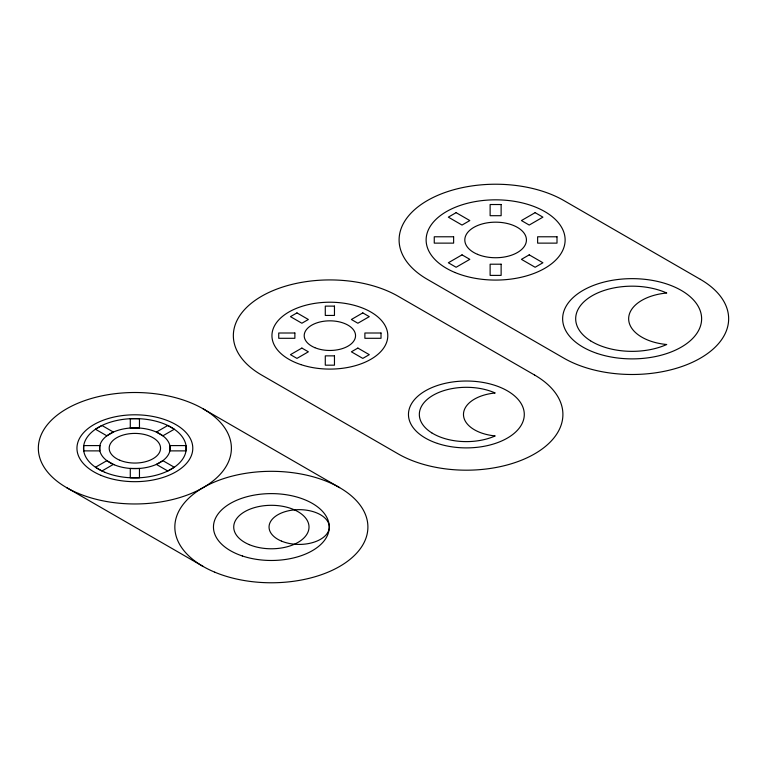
<?xml version="1.0" encoding="UTF-8"?>
<svg xmlns="http://www.w3.org/2000/svg" width="767" height="767" viewBox="0 0 767 767"><rect width="100%" height="100%" fill="white"/><g stroke="black" fill="none" stroke-linecap="round" stroke-linejoin="round"><path stroke-width="1.15" d="M203.121 408.83L339.628 487.639M66.624 487.639L203.121 566.449M456.116 212.651L448.34 217.147L462.031 225.057L469.816 220.56L456.116 212.651M101.944 425.484L95.463 429.232L106.881 435.819L113.363 432.07L101.944 425.484M296.954 312.898L290.463 316.646L301.882 323.233L308.363 319.494L296.954 312.898M462.031 254.855L448.34 262.765L456.116 267.261L469.816 259.351L462.031 254.855M535.136 212.651L521.435 220.56L529.22 225.057L542.911 217.147L535.136 212.651M106.881 460.651L95.463 467.247L101.944 470.986L113.363 464.399L106.881 460.651M167.791 425.484L156.382 432.07L162.863 435.819L174.282 429.232L167.791 425.484M301.882 348.074L290.463 354.661L296.954 358.4L308.363 351.813L301.882 348.074M362.801 312.898L351.382 319.494L357.873 323.233L369.282 316.646L362.801 312.898M162.863 460.651L156.382 464.399L167.791 470.986L174.282 467.247L162.863 460.651M357.873 348.074L351.382 351.813L362.801 358.4L369.282 354.661L357.873 348.074M529.22 254.855L521.435 259.351L535.136 267.261L542.911 262.765L529.22 254.855M501.129 204.521L490.123 204.521L490.123 215.7L501.129 215.7L501.129 204.521M453.623 236.782L434.256 236.782L434.256 243.129L453.623 243.129L453.623 236.782M557.005 236.782L537.629 236.782L537.629 243.129L557.005 243.129L557.005 236.782M501.129 264.203L490.123 264.203L490.123 275.391L501.129 275.391L501.129 264.203M334.46 306.119L325.285 306.119L325.285 315.438L334.46 315.438L334.46 306.119M294.873 333.003L278.728 333.003L278.728 338.295L294.873 338.295L294.873 333.003M381.017 333.003L364.881 333.003L364.881 338.295L381.017 338.295L381.017 333.003M334.46 355.859L325.285 355.859L325.285 365.178L334.46 365.178L334.46 355.859M139.46 418.705L130.285 418.705L130.285 428.024L139.46 428.024L139.46 418.705M99.863 445.589L83.728 445.589L83.728 450.881L99.863 450.881L99.863 445.589M186.017 445.589L169.871 445.589L169.871 450.881L186.017 450.881L186.017 445.589M139.46 468.445L130.285 468.445L130.285 477.764L139.46 477.764L139.46 468.445M700.376 279.361L563.879 200.551A96.517 55.723 0 0 0 427.372 200.551A96.517 55.723 0 0 0 427.372 279.361L563.879 358.17A96.517 55.723 0 0 0 700.376 358.17A96.517 55.723 0 0 0 700.376 279.361M534.628 375.053L398.121 296.244A96.517 55.723 0 0 0 261.624 296.244A96.517 55.723 0 0 0 261.624 375.053L398.121 453.863A96.517 55.723 0 0 0 534.628 453.863A96.517 55.723 0 0 0 534.628 375.053M590.58 340.826A56.442 32.588 0 0 0 666.724 344.508A45.157 26.068 0 0 1 628.652 318.765A45.157 26.068 0 0 1 666.724 293.013A56.442 32.588 0 0 0 590.58 296.704A56.442 32.588 0 0 0 590.58 340.826M477.544 254.356A30.814 17.785 0 0 0 526.267 241.797A30.814 17.785 0 0 0 483.057 223.715A30.814 17.785 0 0 0 477.544 254.356M454.85 272.448A69.5 40.124 0 0 0 564.752 244.098A69.5 40.124 0 0 0 467.276 203.322A69.5 40.124 0 0 0 454.85 272.448M597.378 353.51A69.5 40.124 0 0 0 701.623 318.765A69.5 40.124 0 0 0 597.378 284.02A69.5 40.124 0 0 0 597.378 353.51M431.754 432.847A47.036 27.152 0 0 0 495.204 435.915A37.631 21.725 0 0 1 463.479 414.458A37.631 21.725 0 0 1 495.204 393.001A47.036 27.152 0 0 0 431.754 396.079A47.036 27.152 0 0 0 431.754 432.847M437.42 443.412A57.908 33.432 0 0 0 524.292 414.458A57.908 33.432 0 0 0 437.42 385.504A57.908 33.432 0 0 0 437.42 443.412M314.806 347.652A25.675 14.822 0 0 0 355.409 337.183A25.675 14.822 0 0 0 319.398 322.121A25.675 14.822 0 0 0 314.806 347.652M300.913 364.613A57.908 33.432 0 0 0 387.786 335.649A57.908 33.432 0 0 0 300.913 306.695A57.908 33.432 0 0 0 300.913 364.613M119.805 460.238A25.675 14.822 0 0 0 160.408 449.769A25.675 14.822 0 0 0 124.398 434.697A25.675 14.822 0 0 0 119.805 460.238M114.158 464.744A35.301 20.383 0 0 0 169.986 450.344A35.301 20.383 0 0 0 120.467 429.625A35.301 20.383 0 0 0 114.158 464.744M104.743 472.242A51.351 29.645 0 0 0 185.95 451.293A51.351 29.645 0 0 0 113.928 421.169A51.351 29.645 0 0 0 104.743 472.242M100.889 475.31A57.908 33.432 0 0 0 192.479 451.686A57.908 33.432 0 0 0 111.253 417.708A57.908 33.432 0 0 0 100.889 475.31M281.499 541.118A30.114 17.382 0 0 0 329.129 528.837A30.114 17.382 0 0 0 286.887 511.167A30.114 17.382 0 0 0 281.499 541.118M242.42 555.998A57.908 33.432 0 0 0 329.283 527.044A57.908 33.432 0 0 0 242.42 498.09A57.908 33.432 0 0 0 242.42 555.998M249.285 544.647A37.641 21.735 0 0 0 308.813 529.288A37.641 21.735 0 0 0 256.015 507.198A37.641 21.735 0 0 0 249.285 544.647M78.234 493.363A96.517 55.723 0 0 0 230.877 453.987A96.517 55.723 0 0 0 95.501 397.354A96.517 55.723 0 0 0 78.234 493.363M214.741 572.172A96.517 55.723 0 0 0 367.383 532.797A96.517 55.723 0 0 0 232.008 476.163A96.517 55.723 0 0 0 214.741 572.172"/></g></svg>
